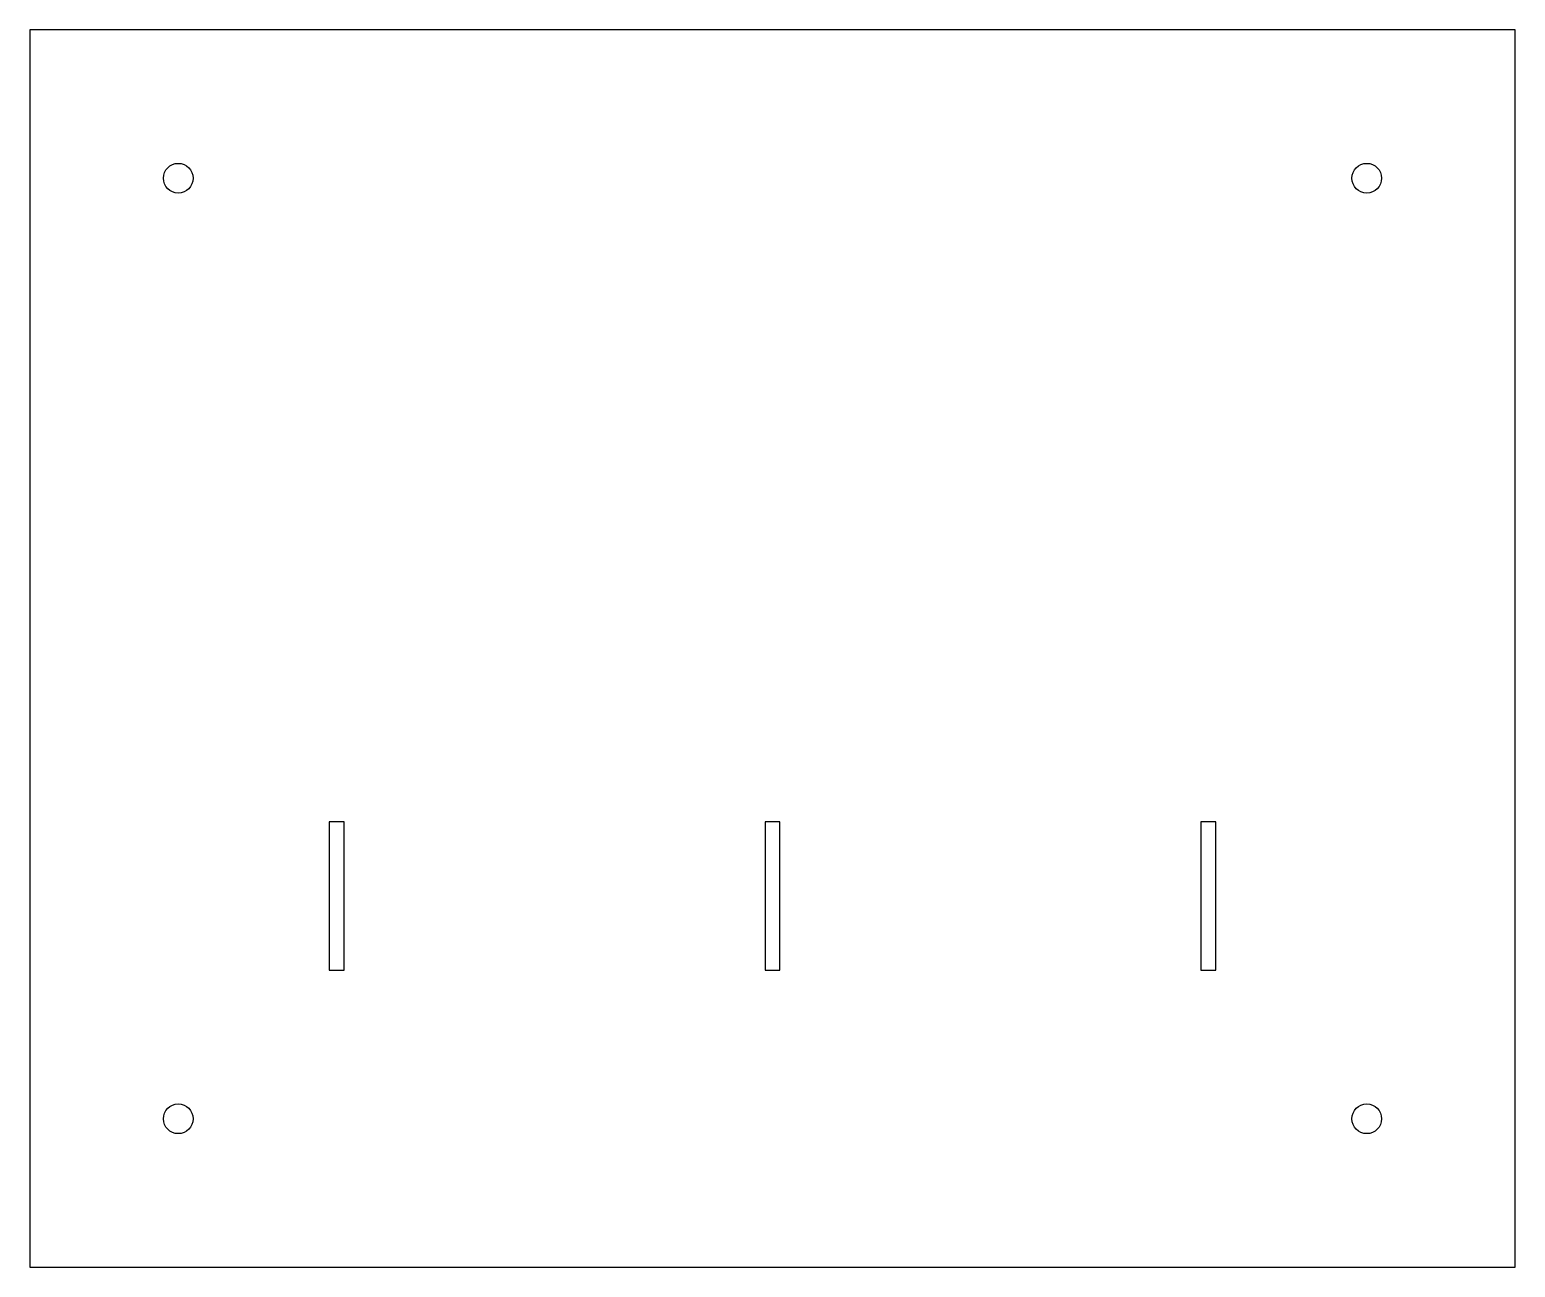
# Model space of a CAD drawing. Header units: millimetres. Extents: x -150 to 150, y -125 to 125.
import ezdxf

# ---------------------------------------------------------------- set-up
doc = ezdxf.new("R2010")
doc.units = ezdxf.units.MM

msp = doc.modelspace()

# ---------------------------------------------------------------- linework, layer by layer
at = {"color": 7, "linetype": 'Continuous', "lineweight": 25}
for p, q in [((150, 125), (-150, 125)), ((-150, 125), (-150, -125)), ((150, -125), (150, 125)), ((-89.5, -35), (-89.5, -65)), ((-86.5, -35), (-89.5, -35)), ((-86.5, -65), (-86.5, -35)), ((-1.5, -35), (-1.5, -65)), ((1.5, -35), (-1.5, -35)), ((1.5, -65), (1.5, -35)), ((89.5, -35), (86.5, -35)), ((86.5, -35), (86.5, -65)), ((89.5, -65), (89.5, -35)), ((-89.5, -65), (-86.5, -65)), ((-1.5, -65), (1.5, -65)), ((86.5, -65), (89.5, -65)), ((-150, -125), (150, -125))]:
    msp.add_line(p, q, dxfattribs=at)
for centre in [(-120, 95), (120, 95), (-120, -95), (120, -95)]:
    msp.add_circle(centre, 3, dxfattribs=at)

doc.saveas('drawing.dxf')
